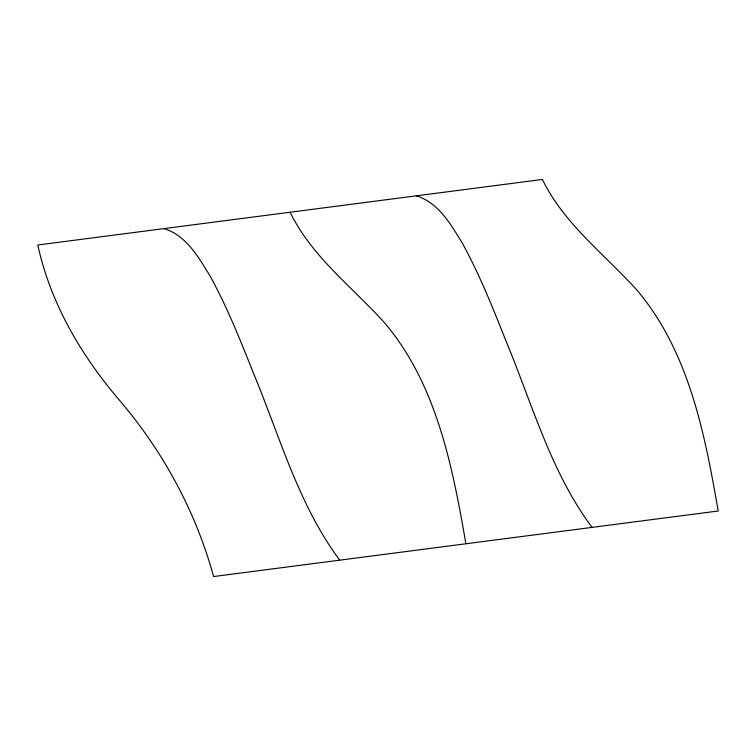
<?xml version="1.0" encoding="UTF-8"?>
<svg xmlns="http://www.w3.org/2000/svg" width="756" height="756" viewBox="0 0 756 756"><rect width="100%" height="100%" fill="white"/><g stroke="black" fill="none" stroke-linecap="round" stroke-linejoin="round"><path stroke-width="1.13" d="M416.254 195.842C438.593 202.551 450.803 224.456 462.285 243.054C479.361 274.22 492.638 307.248 505.679 340.247C532.101 403.458 550.604 471.801 592.052 527.386M163.948 228.614C186.297 235.324 198.507 257.229 209.988 275.827C227.065 306.993 240.332 340.02 253.373 373.02C279.805 436.231 298.299 504.573 339.746 560.158M290.106 212.228C311.888 256.945 352.362 287.015 384.88 323.171C436.741 384.662 452.551 466.745 465.894 543.772M542.402 179.456L37.8 245.001C50.491 303.468 81.412 355.887 120.034 400.916C163.409 451.946 195.861 511.888 213.598 576.544L718.2 510.999C704.847 433.972 689.047 351.89 637.185 290.399C604.668 254.243 564.193 224.173 542.402 179.456"/></g></svg>
